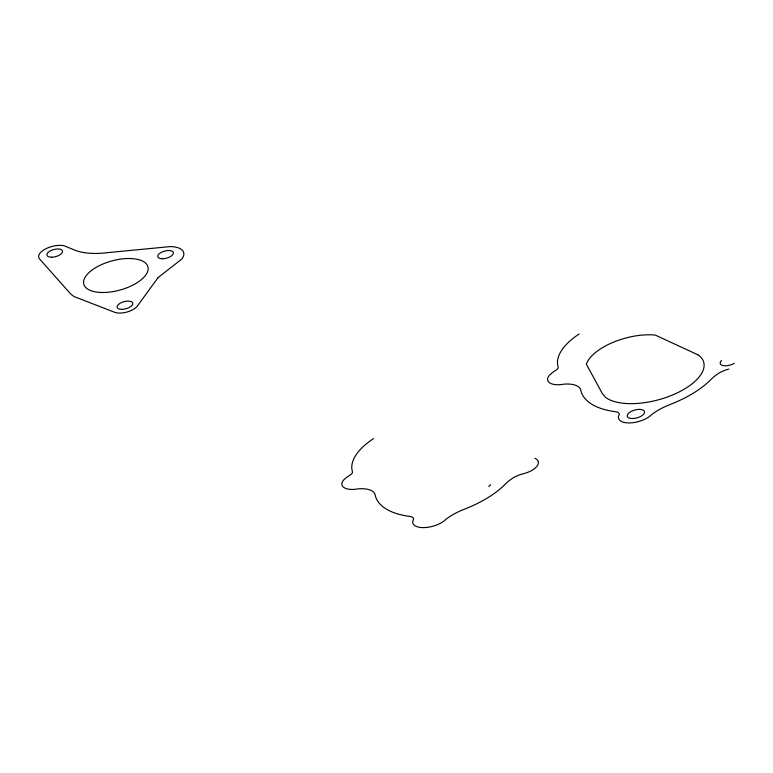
<?xml version="1.0" encoding="UTF-8"?>
<svg xmlns="http://www.w3.org/2000/svg" width="773" height="773" viewBox="0 0 773 773"><rect width="100%" height="100%" fill="white"/><g stroke="black" fill="none" stroke-linecap="round" stroke-linejoin="round"><path stroke-width="1.16" d="M488.787 486.488L490.671 484.719M373.543 438.62L372.257 439.47A69.792 31.79 -15.2 0 0 352.044 470.139A127.622 58.139 -15.2 0 1 352.449 471.839A6.735 3.063 -15.2 0 1 349.956 475.153A28.475 12.967 -15.2 0 0 347.183 476.931L343.792 479.801A17.721 8.068 -15.2 0 0 344.14 487.666L346.14 488.594A17.721 8.068 -15.2 0 0 358.199 488.845A23.702 10.793 -15.2 0 1 375.176 494.942L375.446 496.285A85.861 39.114 -15.2 0 0 409.767 516.403A9.566 4.358 -15.2 0 1 413.671 519.05A18.31 8.339 -15.2 0 0 423.034 527.621A18.31 8.339 -15.2 0 0 445.799 519.417A45.472 20.716 -15.2 0 1 464.37 509.214A81.523 37.133 -15.2 0 0 503.793 485.618L505.107 484.275A42.447 19.335 -15.2 0 1 513.987 477.366A20.591 9.382 -15.2 0 1 521.166 474.322L525.089 473.269A16.6 7.566 -15.2 0 0 534.993 468.274L536.578 466.737A16.6 7.566 -15.2 0 0 538.337 462.225L538.298 461.819A18.62 8.484 -15.2 0 0 534.916 458.283M579.238 333.936L577.953 334.786A69.792 31.79 -15.2 0 0 557.739 365.455A127.622 58.139 -15.2 0 1 558.145 367.156A6.735 3.063 -15.2 0 1 555.652 370.46A28.475 12.967 -15.2 0 0 552.879 372.248L549.487 375.118A17.721 8.068 -15.2 0 0 549.835 382.983L551.835 383.91A17.721 8.068 -15.2 0 0 563.894 384.162A23.702 10.793 -15.2 0 1 580.871 390.259L581.141 391.602A85.861 39.114 -15.2 0 0 615.463 411.709A9.566 4.358 -15.2 0 1 619.366 414.367A18.31 8.339 -15.2 0 0 628.729 422.937A18.31 8.339 -15.2 0 0 651.494 414.734A45.472 20.716 -15.2 0 1 670.065 404.53A81.523 37.133 -15.2 0 0 709.488 380.934L710.802 379.591A42.447 19.335 -15.2 0 1 719.682 372.683A20.591 9.382 -15.2 0 1 726.871 369.639L728.813 369.059M734.35 363.3A8.967 4.087 -15.2 0 1 723.035 365.581A8.967 4.087 -15.2 0 1 721.528 360.489M158.107 277.555L137.681 305.644A13.866 6.319 -15.2 0 1 115.428 312.582L74.256 296.639A60.11 27.384 -15.2 0 1 70.353 293.605L39.52 258.897A15.624 7.121 -15.2 0 1 45.452 248.983A15.624 7.121 -15.2 0 1 64.285 245.824L74.363 249.969A55.869 25.451 -15.2 0 0 108.5 252.549L170.263 246.587A24.176 11.015 -15.2 0 1 181.81 259.042L158.107 277.555M697.884 354.797L655.204 335.057A46.554 21.209 -15.2 0 0 586.34 364.131L602.322 393.573L605.462 397.293A53.501 24.369 -15.2 0 0 675.119 393.863A53.501 24.369 -15.2 0 0 698.744 355.309L697.884 354.797M102.509 292.503A33.22 15.131 -15.2 0 0 148.01 267.168A33.22 15.131 -15.2 0 0 97.06 266.84A33.22 15.131 -15.2 0 0 102.509 292.503M121.728 309.355A8.078 3.681 -15.2 0 0 132.763 303.171A8.078 3.681 -15.2 0 0 120.337 303.122A8.078 3.681 -15.2 0 0 121.728 309.355M162.369 258.762A8.078 3.681 -15.2 0 0 173.403 252.578A8.078 3.681 -15.2 0 0 160.987 252.529A8.078 3.681 -15.2 0 0 162.369 258.762M51.617 257.225A8.078 3.681 -15.2 0 0 62.526 250.983A8.078 3.681 -15.2 0 0 50.013 251.051A8.078 3.681 -15.2 0 0 51.617 257.225M632.198 418.522A8.928 4.068 -15.2 0 0 644.556 411.777A8.928 4.068 -15.2 0 0 630.952 411.565A8.928 4.068 -15.2 0 0 632.198 418.522"/></g></svg>
